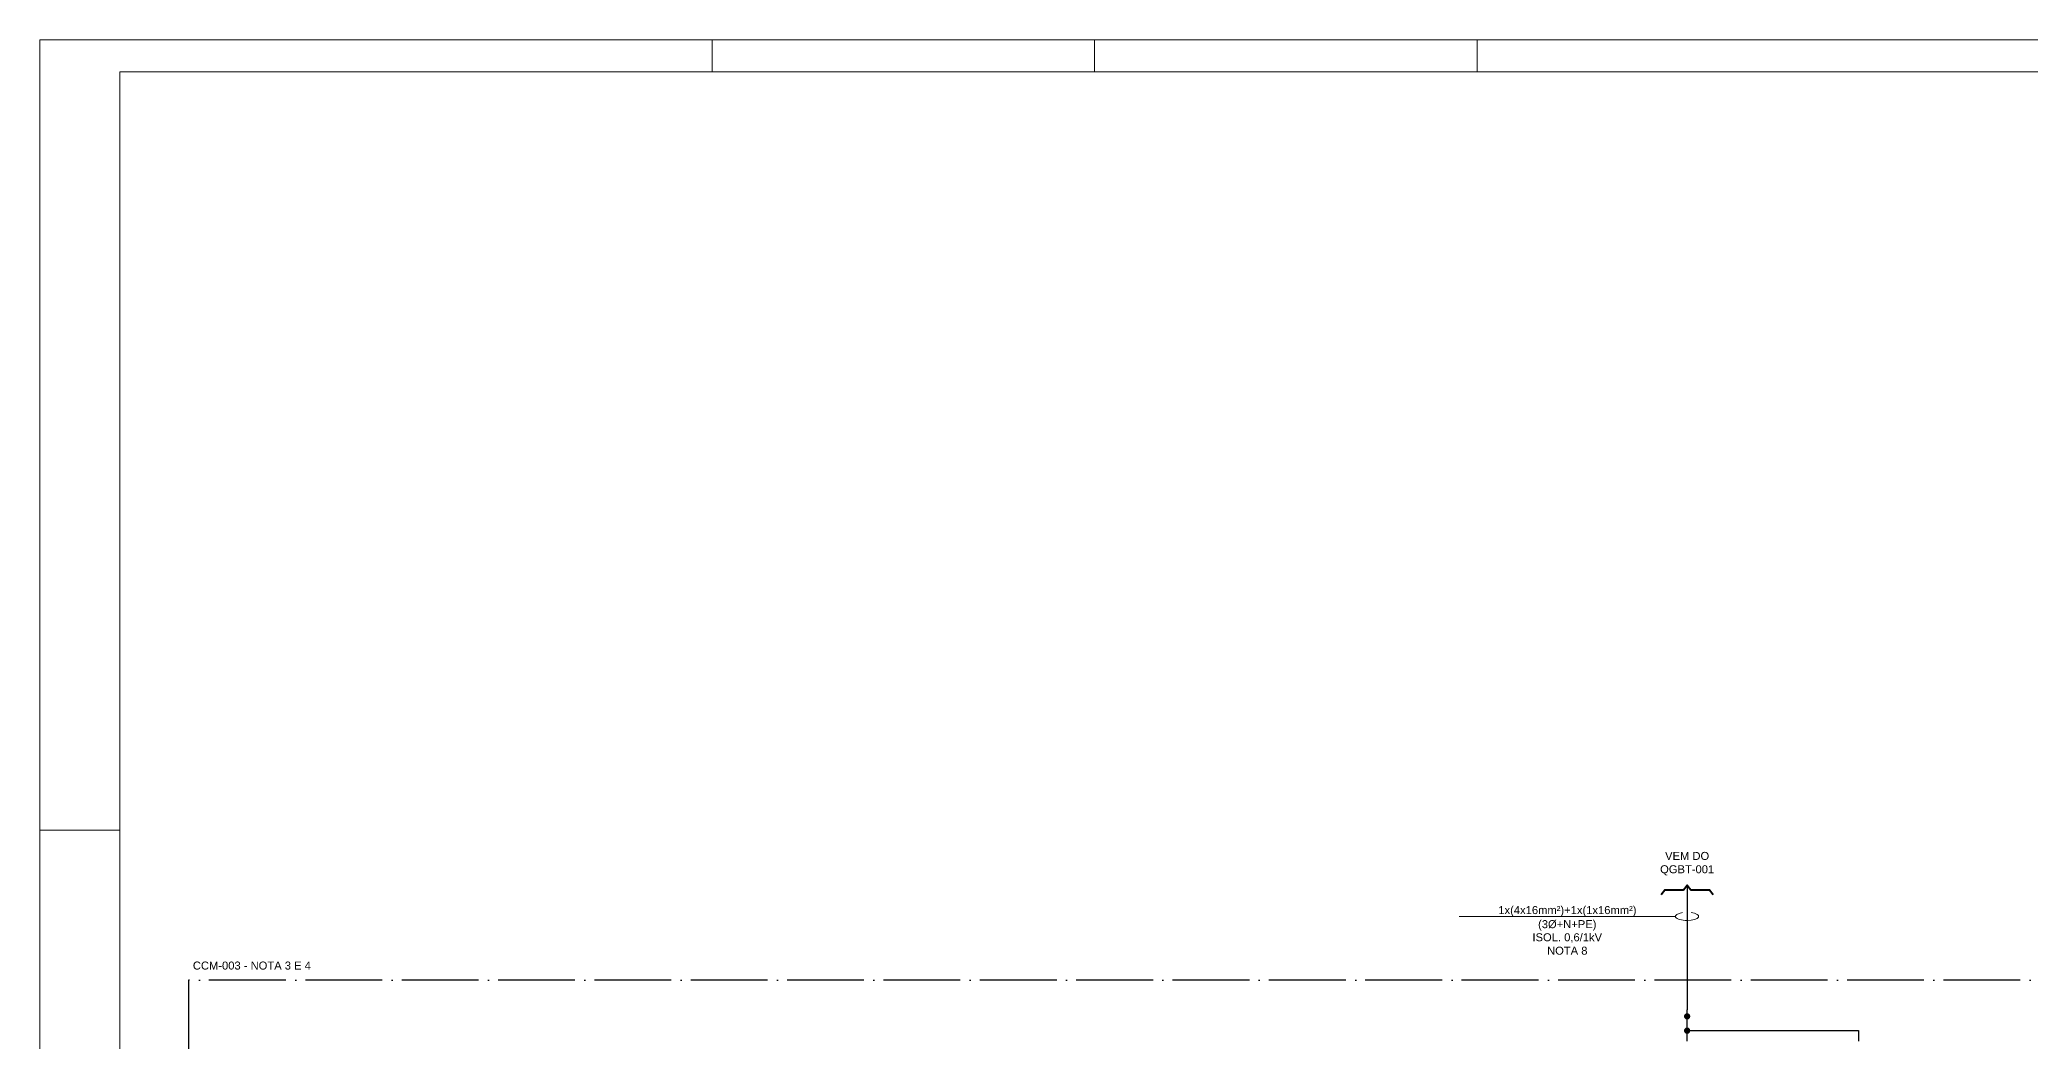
# Model space of a CAD drawing. Header units: inches. Extents: x 8060 to 14805, y -2003 to -1162.
# Drawn here: x 10838 to 11459, y -1475 to -1162 of the extents above; entities that cross this region are included whole.
import ezdxf
from ezdxf.enums import TextEntityAlignment as Align

# ---------------------------------------------------------------- set-up
doc = ezdxf.new("R2010")
doc.units = ezdxf.units.IN
doc.header["$MEASUREMENT"] = 0
doc.linetypes.add('ACAD_ISO04W100', pattern=[30, 24, -3, 0, -3])
for name, color, linetype in [('CABOS', 2, 'Continuous'), ('CAIXA DE IDENT.', 6, 'ACAD_ISO04W100'), ('MOLDURA', 5, 'Continuous'), ('ROTAS', 7, 'Continuous'), ('TEXTO DES.', 2, 'Continuous')]:
    doc.layers.add(name, color=color, linetype=linetype)
doc.styles.add('PDF ArialMT', font='arial.ttf')

# ---------------------------------------------------------------- blocks, each defined once
blk = doc.blocks.new('MOLDURA')
at = {"layer": 'MOLDURA', "lineweight": 15}
for p, q in [((3594.47, -1351.45), (2405.47, -1351.45)), ((2405.47, -1351.45), (2405.47, -2192.45)), ((2615.46, -1361.47), (2615.46, -1351.45)), ((2734.96, -1361.47), (2734.96, -1351.45)), ((2854.46, -1361.47), (2854.46, -1351.45)), ((2430.47, -2182.46), (2430.47, -1361.47)), ((2430.47, -1361.47), (3584.47, -1361.47)), ((2430.47, -1598.47), (2405.47, -1598.47))]:
    blk.add_line(p, q, dxfattribs=at)
blk = doc.blocks.new('chamada cabo')
at = {"layer": 'ROTAS', "lineweight": 9}
blk.add_lwpolyline([(6921.12, -1333.71), (6988.69, -1333.71)], dxfattribs=at)
for points in [[(6990.85, -1332.49), (6989.25, -1332.73), (6988.36, -1333.34), (6988.72, -1333.94)], [(6988.72, -1333.94), (6989.08, -1334.54), (6990.6, -1334.96), (6992.34, -1334.95)], [(6992.34, -1334.95), (6994.08, -1334.94), (6995.55, -1334.49), (6995.85, -1333.89)], [(6995.85, -1333.89), (6996.14, -1333.28), (6995.18, -1332.69), (6993.56, -1332.47)]]:
    blk.add_open_spline(points, degree=3, dxfattribs=at)

msp = doc.modelspace()

# ---------------------------------------------------------------- hatches: boundary and pattern name
at = {"layer": 'ROTAS'}
h = msp.add_hatch(color=256, dxfattribs=at)
h.dxf.hatch_style = 1
h.paths.add_polyline_path([(11351.19, -1466.79, 1), (11353.17, -1466.79, 1)])
h = msp.add_hatch(color=256, dxfattribs=at)
h.dxf.hatch_style = 1
h.paths.add_polyline_path([(11351.19, -1471.26, 1), (11353.17, -1471.26, 1)])

# ---------------------------------------------------------------- linework, layer by layer
at = {"layer": 'CAIXA DE IDENT.'}
msp.add_lwpolyline([(10884.05, -1455.47), (10884, -1662.07), (11817.39, -1662.07), (11817.44, -1455.47)], close=True, dxfattribs=at)
at = {"layer": 'ROTAS'}
for p, q in [((11352.18, -1474.56), (11352.18, -1464.71)), ((11352.18, -1471.24), (11405.7, -1471.24)), ((11405.7, -1471.24), (11405.7, -1474.56))]:
    msp.add_line(p, q, dxfattribs=at)
at = {"layer": 'ROTAS', "lineweight": 40}
msp.add_lwpolyline([(11344.09, -1428.73), (11345.24, -1427.23), (11351.06, -1427.23), (11352.18, -1425.75), (11353.32, -1427.23), (11359.14, -1427.23), (11360.29, -1428.73)], dxfattribs=at)
at = {"layer": 'ROTAS', "lineweight": 30}
msp.add_lwpolyline([(11352.18, -1425.75), (11352.18, -1464.71)], dxfattribs=at)

# ---------------------------------------------------------------- block references
msp.add_blockref('MOLDURA', (8432.13, 189.88))
at = {"layer": 'ROTAS'}
msp.add_blockref('chamada cabo', (4359.87, -101.87), dxfattribs=at)

# ---------------------------------------------------------------- texts
at = {"layer": 'CABOS', "style": 'PDF ArialMT'}
for s, p in [('1x(4x16mm²)+1x(1x16mm²)', (11314.78, -1435.57)), ('ISOL. 0,6/1kV', (11314.73, -1444.07)), ('(3Ø+N+PE)', (11314.73, -1439.97)), ('NOTA 8', (11314.73, -1448.26))]:
    msp.add_text(s, height=2.5, dxfattribs=at).set_placement(p, align=Align.BOTTOM_CENTER)
at = {"layer": 'CABOS', "insert": (11352.18, -1422.75), "char_height": 2.5, "attachment_point": 8, "style": 'PDF ArialMT'}
msp.add_mtext('VEM DO\\PQGBT-001', dxfattribs=at)
at = {"layer": 'TEXTO DES.', "insert": (10885.4, -1450.93), "char_height": 2.5, "attachment_point": 4, "style": 'PDF ArialMT'}
msp.add_mtext('CCM-003 - NOTA 3 E 4', dxfattribs=at)

doc.saveas('drawing.dxf')
